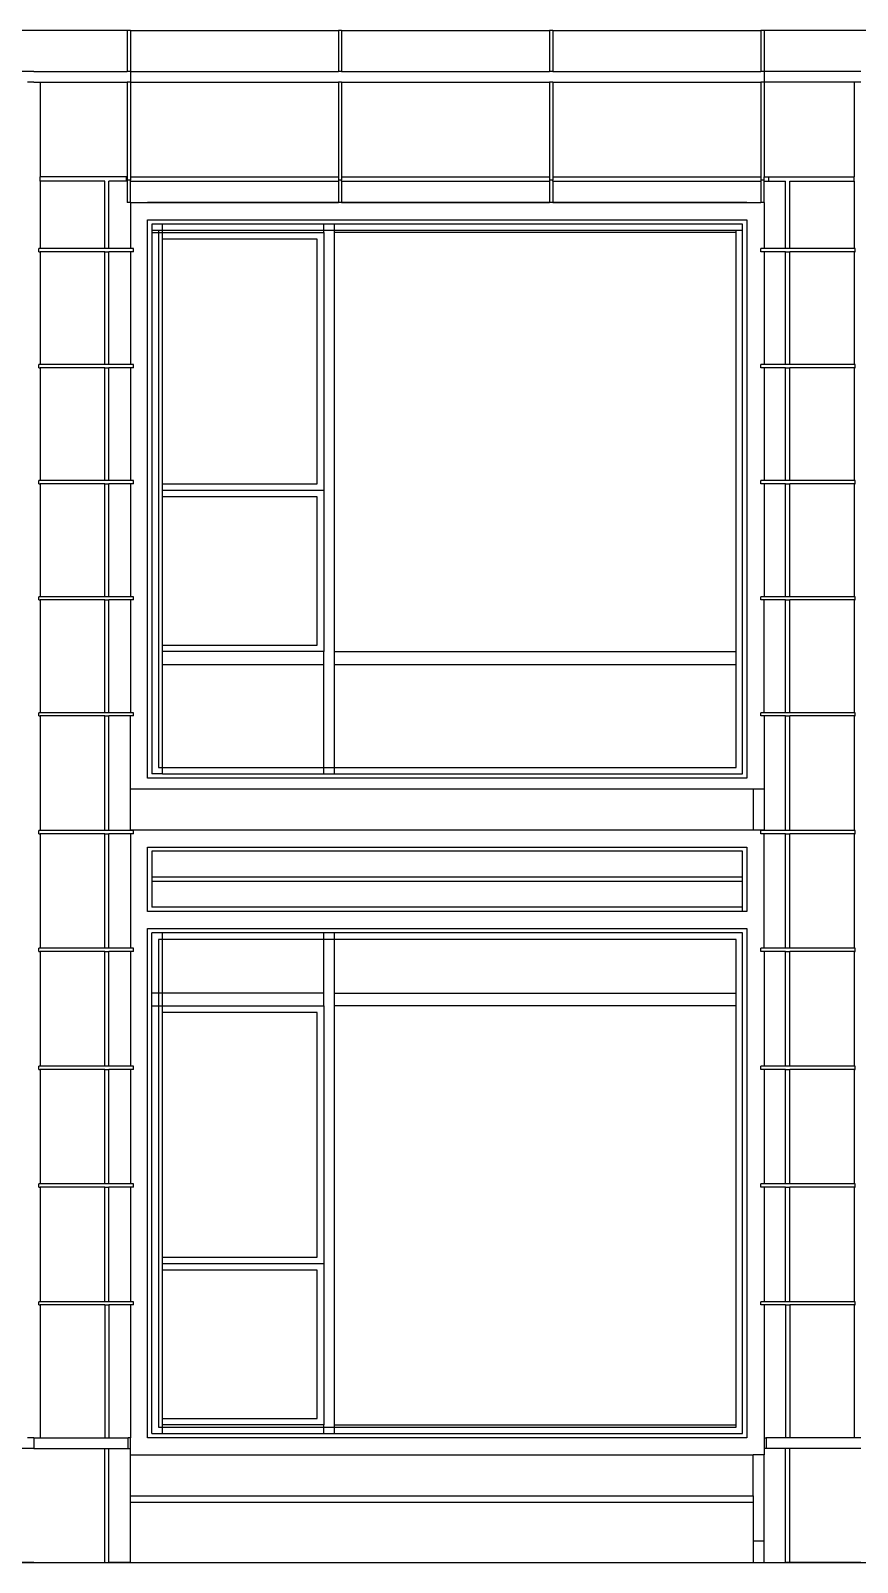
# Model space of a CAD drawing. Extents: x -311 to 61613, y 0 to 58400.
# Drawn here: x 13835 to 17684, y 0 to 7130 of the extents above; entities that cross this region are included whole.
import ezdxf

# ---------------------------------------------------------------- set-up
doc = ezdxf.new("R2010")
doc.units = 0
doc.header["$LTSCALE"] = 1000
doc.header["$MEASUREMENT"] = 0
doc.layers.add('AD-AREA-OUTL', color=31, linetype='Continuous')

msp = doc.modelspace()

# ---------------------------------------------------------------- linework, layer by layer
at = {"layer": 'AD-AREA-OUTL', "color": 252}
for p, q in [((14284.6, 7130.4), (13399.9, 7130.4)), ((14284.6, 7130.4), (14284.6, 6940.4)), ((14299.8, 7130.4), (14284.6, 7130.4)), ((14299.8, 7130.4), (15268.2, 7130.4)), ((14299.8, 7130.4), (14299.8, 6940.4)), ((15268.2, 7130.4), (15268.2, 6940.4)), ((15283, 7130.4), (15268.2, 7130.4)), ((15283, 7130.4), (16251.4, 7130.4)), ((15283, 7130.4), (15283, 6940.4)), ((16251.4, 7130.4), (16251.4, 6940.4)), ((16266.5, 7130.4), (16251.4, 7130.4)), ((16266.5, 7130.4), (17234.9, 7130.4)), ((16266.5, 7130.4), (16266.5, 6940.4)), ((17234.9, 7130.4), (17234.9, 6940.4)), ((17249.7, 7130.4), (17234.9, 7130.4)), ((18149.7, 7130.4), (17249.7, 7130.4)), ((17249.7, 7130.4), (17249.7, 6940.4)), ((13849.7, 6940.4), (13399.9, 6940.4)), ((13849.7, 6940.4), (14284.6, 6940.4)), ((14299.8, 6940.4), (14284.6, 6940.4)), ((14299.8, 6940.4), (15268.2, 6940.4)), ((14299.8, 6940.4), (14299.8, 6890.3)), ((15283, 6940.4), (15268.2, 6940.4)), ((15283, 6940.4), (16251.4, 6940.4)), ((16266.5, 6940.4), (16251.4, 6940.4)), ((16266.5, 6940.4), (17234.9, 6940.4)), ((17249.7, 6940.4), (17234.9, 6940.4)), ((17249.7, 6940.4), (17249.7, 6890.3)), ((17699.9, 6940.4), (17249.7, 6940.4)), ((13849.7, 6890.3), (13819.7, 6890.3)), ((13849.7, 6890.3), (13879.6, 6890.3)), ((13879.6, 6890.3), (14284.6, 6890.3)), ((13879.6, 6890.3), (13879.6, 6450.3)), ((14284.6, 6890.3), (14284.6, 6450.3)), ((14299.8, 6890.3), (14284.6, 6890.3)), ((14299.8, 6890.3), (14299.8, 6450.3)), ((14299.8, 6890.3), (15268.2, 6890.3)), ((15268.2, 6890.3), (15268.2, 6450.3)), ((15283, 6890.3), (15268.2, 6890.3)), ((15283, 6890.3), (15283, 6450.3)), ((15283, 6890.3), (16251.4, 6890.3)), ((16251.4, 6890.3), (16251.4, 6450.3)), ((16266.5, 6890.3), (16251.4, 6890.3)), ((16266.5, 6890.3), (16266.5, 6450.3)), ((16266.5, 6890.3), (17234.9, 6890.3)), ((17234.9, 6890.3), (17234.9, 6450.3)), ((17249.7, 6890.3), (17234.9, 6890.3)), ((17249.7, 6890.3), (17249.7, 6450.3)), ((17669.9, 6890.3), (17249.7, 6890.3)), ((17699.9, 6890.3), (17669.9, 6890.3)), ((17669.9, 6890.3), (17669.9, 6450.3)), ((14279.7, 6450.3), (13879.6, 6450.3)), ((13879.6, 6430.3), (13879.6, 6450.3)), ((14179.9, 6430.3), (13879.6, 6430.3)), ((13879.6, 6430.3), (13879.6, 6116)), ((14179.9, 6116), (14179.9, 6430.3)), ((14279.7, 6430.3), (14199.6, 6430.3)), ((14199.6, 6116), (14199.6, 6430.3)), ((14284.6, 6450.3), (14279.7, 6450.3)), ((14279.7, 6450.3), (14279.7, 6430.3)), ((14284.6, 6430.3), (14279.7, 6430.3)), ((14284.6, 6450.3), (14284.6, 6434.8)), ((14284.6, 6434.8), (14284.6, 6430.3)), ((14299.8, 6434.8), (14284.6, 6434.8)), ((14284.6, 6430.3), (14284.6, 6330.3)), ((14299.8, 6450.3), (14299.8, 6434.8)), ((14299.8, 6450.3), (15268.2, 6450.3)), ((14299.8, 6430.3), (14299.8, 6434.8)), ((14299.8, 6430.3), (15268.2, 6430.3)), ((14299.8, 6330.3), (14299.8, 6430.3)), ((15268.2, 6450.3), (15268.2, 6434.8)), ((15268.2, 6434.8), (15268.2, 6430.3)), ((15283, 6434.8), (15268.2, 6434.8)), ((15268.2, 6430.3), (15268.2, 6330.3)), ((15283, 6450.3), (15283, 6434.8)), ((15283, 6450.3), (16251.4, 6450.3)), ((15283, 6430.3), (15283, 6434.8)), ((15283, 6430.3), (15283, 6330.3)), ((15283, 6430.3), (16251.4, 6430.3)), ((16251.4, 6450.3), (16251.4, 6434.8)), ((16251.4, 6434.8), (16251.4, 6430.3)), ((16266.5, 6434.8), (16251.4, 6434.8)), ((16251.4, 6430.3), (16251.4, 6330.3)), ((16266.5, 6450.3), (16266.5, 6434.8)), ((16266.5, 6450.3), (17234.9, 6450.3)), ((16266.5, 6430.3), (16266.5, 6434.8)), ((16266.5, 6430.3), (16266.5, 6330.3)), ((16266.5, 6430.3), (17234.9, 6430.3)), ((17234.9, 6450.3), (17234.9, 6434.8)), ((17234.9, 6434.8), (17234.9, 6430.3)), ((17249.7, 6434.8), (17234.9, 6434.8)), ((17234.9, 6430.3), (17234.9, 6330.3)), ((17249.7, 6434.8), (17249.7, 6450.3)), ((17249.7, 6450.3), (17269.9, 6450.3)), ((17249.7, 6430.3), (17249.7, 6434.8)), ((17249.7, 6330.3), (17249.7, 6430.3)), ((17249.7, 6430.3), (17269.9, 6430.3)), ((17269.9, 6450.3), (17269.9, 6430.3)), ((17269.9, 6450.3), (17669.9, 6450.3)), ((17269.9, 6430.3), (17349.9, 6430.3)), ((17349.9, 6116), (17349.9, 6430.3)), ((17369.7, 6430.3), (17669.9, 6430.3)), ((17369.7, 6116), (17369.7, 6430.3)), ((17669.9, 6430.3), (17669.9, 6450.3)), ((17669.9, 6430.3), (17669.9, 6116)), ((14299.8, 6330.3), (14284.6, 6330.3)), ((14299.8, 6330.3), (14379.9, 6330.3)), ((14299.8, 6330.3), (14299.8, 6116)), ((14379.9, 6330), (14379.9, 6330.3)), ((14379.9, 6330.3), (14399.6, 6330.3)), ((14399.6, 6330), (14379.9, 6330)), ((14399.6, 6330), (14399.6, 6330.3)), ((14399.6, 6330.3), (14449.7, 6330.3)), ((14399.6, 6330), (14399.6, 6330.3)), ((14449.7, 6330), (14399.6, 6330)), ((14449.7, 6330), (14449.7, 6330.3)), ((14449.7, 6330.3), (15199.7, 6330.3)), ((15199.7, 6330), (14449.7, 6330)), ((15199.7, 6330.3), (15249.8, 6330.3)), ((15199.7, 6330), (15199.7, 6330.3)), ((15249.8, 6330), (15199.7, 6330)), ((15249.8, 6330.3), (15268.2, 6330.3)), ((15249.8, 6330), (15249.8, 6330.3)), ((17149.9, 6330), (15249.8, 6330)), ((15283, 6330.3), (15268.2, 6330.3)), ((15283, 6330.3), (16251.4, 6330.3)), ((16266.5, 6330.3), (16251.4, 6330.3)), ((16266.5, 6330.3), (17149.9, 6330.3)), ((17149.9, 6330.3), (17169.7, 6330.3)), ((17149.9, 6330), (17149.9, 6330.3)), ((17169.7, 6330), (17149.9, 6330)), ((17169.7, 6330.3), (17234.9, 6330.3)), ((17169.7, 6330.3), (17169.7, 6330)), ((17249.7, 6330.3), (17234.9, 6330.3)), ((17249.7, 6330.3), (17249.7, 6116)), ((14379.9, 6250), (17169.7, 6250)), ((14379.9, 3650), (14379.9, 6250)), ((14399.6, 6230), (14399.6, 6200)), ((14449.7, 6230), (14399.6, 6230)), ((14449.7, 6200), (14449.7, 6230)), ((15199.7, 6230), (14449.7, 6230)), ((15249.8, 6230), (15199.7, 6230)), ((15199.7, 6200), (15199.7, 6230)), ((15249.8, 6200), (15249.8, 6230)), ((17149.9, 6230), (15249.8, 6230)), ((17149.9, 6200), (17149.9, 6230)), ((17169.7, 6250), (17169.7, 3650)), ((14399.6, 6200), (14399.6, 6190)), ((14429.6, 6200), (14399.6, 6200)), ((14399.6, 6190), (14429.6, 6190)), ((14399.6, 6190), (14399.6, 3670)), ((14429.6, 6200), (14429.6, 6190)), ((14449.7, 6200), (14429.6, 6200)), ((14429.6, 6190), (14449.7, 6190)), ((14429.6, 6190), (14429.6, 3700)), ((14449.7, 6190), (14449.7, 6200)), ((15199.7, 6200), (14449.7, 6200)), ((14449.7, 6160), (14449.7, 6190)), ((14449.7, 6190), (15199.7, 6190)), ((14449.7, 5020), (14449.7, 6160)), ((15169.8, 6160), (14449.7, 6160)), ((15169.8, 5020), (15169.8, 6160)), ((15249.8, 6200), (15199.7, 6200)), ((15199.7, 6190), (15199.7, 6200)), ((15199.7, 6190), (15199.7, 4990)), ((15249.8, 6190), (15249.8, 6200)), ((17119.9, 6200), (15249.8, 6200)), ((15249.8, 4240), (15249.8, 6190)), ((17119.9, 6190), (15249.8, 6190)), ((17149.9, 6200), (17119.9, 6200)), ((17119.9, 6190), (17119.9, 6200)), ((17119.9, 4240), (17119.9, 6190)), ((17149.9, 3670), (17149.9, 6200)), ((13879.6, 6116), (13873.7, 6116)), ((13873.7, 6101), (13873.7, 6116)), ((13873.7, 6101), (13879.6, 6101)), ((14179.9, 6116), (13879.6, 6116)), ((14179.9, 6101), (13879.6, 6101)), ((13879.6, 6101), (13879.6, 5575.8)), ((14199.6, 6116), (14179.9, 6116)), ((14179.9, 5575.8), (14179.9, 6101)), ((14179.9, 6101), (14199.6, 6101)), ((14299.8, 6116), (14199.6, 6116)), ((14299.8, 6101), (14199.6, 6101)), ((14199.6, 5575.8), (14199.6, 6101)), ((14314.6, 6116), (14299.8, 6116)), ((14299.8, 6101), (14299.8, 5575.8)), ((14314.6, 6101), (14299.8, 6101)), ((14314.6, 6101), (14314.6, 6116)), ((17249.7, 6116), (17234.9, 6116)), ((17234.9, 6101), (17234.9, 6116)), ((17249.7, 6101), (17234.9, 6101)), ((17349.9, 6116), (17249.7, 6116)), ((17249.7, 6101), (17249.7, 5575.8)), ((17349.9, 6101), (17249.7, 6101)), ((17369.7, 6116), (17349.9, 6116)), ((17349.9, 5575.8), (17349.9, 6101)), ((17349.9, 6101), (17369.7, 6101)), ((17669.9, 6116), (17369.7, 6116)), ((17669.9, 6101), (17369.7, 6101)), ((17369.7, 5575.8), (17369.7, 6101)), ((17673.8, 6116), (17669.9, 6116)), ((17669.9, 6101), (17669.9, 5575.8)), ((17669.9, 6101), (17673.8, 6101)), ((17673.8, 6101), (17673.8, 6116)), ((13879.6, 5575.8), (13873.7, 5575.8)), ((13873.7, 5560.8), (13873.7, 5575.8)), ((14179.9, 5575.8), (13879.6, 5575.8)), ((14199.6, 5575.8), (14179.9, 5575.8)), ((14299.8, 5575.8), (14199.6, 5575.8)), ((14314.6, 5575.8), (14299.8, 5575.8)), ((14314.6, 5560.8), (14314.6, 5575.8)), ((17249.7, 5575.8), (17234.9, 5575.8)), ((17234.9, 5560.8), (17234.9, 5575.8)), ((17349.9, 5575.8), (17249.7, 5575.8)), ((17369.7, 5575.8), (17349.9, 5575.8)), ((17669.9, 5575.8), (17369.7, 5575.8)), ((17673.8, 5575.8), (17669.9, 5575.8)), ((17673.8, 5560.8), (17673.8, 5575.8)), ((13873.7, 5560.8), (13879.6, 5560.8)), ((14179.9, 5560.8), (13879.6, 5560.8)), ((13879.6, 5560.8), (13879.6, 5035.5)), ((14179.9, 5035.5), (14179.9, 5560.8)), ((14179.9, 5560.8), (14199.6, 5560.8)), ((14299.8, 5560.8), (14199.6, 5560.8)), ((14199.6, 5035.5), (14199.6, 5560.8)), ((14314.6, 5560.8), (14299.8, 5560.8)), ((14299.8, 5560.8), (14299.8, 5035.5)), ((17249.7, 5560.8), (17234.9, 5560.8)), ((17349.9, 5560.8), (17249.7, 5560.8)), ((17249.7, 5560.8), (17249.7, 5035.5)), ((17349.9, 5035.5), (17349.9, 5560.8)), ((17349.9, 5560.8), (17369.7, 5560.8)), ((17669.9, 5560.8), (17369.7, 5560.8)), ((17369.7, 5035.5), (17369.7, 5560.8)), ((17669.9, 5560.8), (17669.9, 5035.5)), ((17669.9, 5560.8), (17673.8, 5560.8)), ((13879.6, 5035.5), (13873.7, 5035.5)), ((13873.7, 5020.5), (13873.7, 5035.5)), ((13873.7, 5020.5), (13879.6, 5020.5)), ((14179.9, 5035.5), (13879.6, 5035.5)), ((14179.9, 5020.5), (13879.6, 5020.5)), ((13879.6, 5020.5), (13879.6, 4495.3)), ((14199.6, 5035.5), (14179.9, 5035.5)), ((14179.9, 4495.3), (14179.9, 5020.5)), ((14179.9, 5020.5), (14199.6, 5020.5)), ((14299.8, 5035.5), (14199.6, 5035.5)), ((14299.8, 5020.5), (14199.6, 5020.5)), ((14199.6, 4495.3), (14199.6, 5020.5)), ((14314.6, 5035.5), (14299.8, 5035.5)), ((14314.6, 5020.5), (14299.8, 5020.5)), ((14299.8, 5020.5), (14299.8, 4495.3)), ((14314.6, 5020.5), (14314.6, 5035.5)), ((14449.7, 4990), (14449.7, 5020)), ((14449.7, 5020), (15169.8, 5020)), ((17249.7, 5035.5), (17234.9, 5035.5)), ((17234.9, 5020.5), (17234.9, 5035.5)), ((17249.7, 5020.5), (17234.9, 5020.5)), ((17349.9, 5035.5), (17249.7, 5035.5)), ((17349.9, 5020.5), (17249.7, 5020.5)), ((17249.7, 5020.5), (17249.7, 4495.3)), ((17369.7, 5035.5), (17349.9, 5035.5)), ((17349.9, 4495.3), (17349.9, 5020.5)), ((17349.9, 5020.5), (17369.7, 5020.5)), ((17669.9, 5035.5), (17369.7, 5035.5)), ((17669.9, 5020.5), (17369.7, 5020.5)), ((17369.7, 4495.3), (17369.7, 5020.5)), ((17673.8, 5035.5), (17669.9, 5035.5)), ((17669.9, 5020.5), (17669.9, 4495.3)), ((17669.9, 5020.5), (17673.8, 5020.5)), ((17673.8, 5020.5), (17673.8, 5035.5)), ((14449.7, 4960), (14449.7, 4990)), ((15199.7, 4990), (14449.7, 4990)), ((14449.7, 4270), (14449.7, 4960)), ((15169.8, 4960), (14449.7, 4960)), ((15169.8, 4270), (15169.8, 4960)), ((15199.7, 4990), (15199.7, 4240)), ((13879.6, 4495.3), (13873.7, 4495.3)), ((13873.7, 4480.3), (13873.7, 4495.3)), ((14179.9, 4495.3), (13879.6, 4495.3)), ((14199.6, 4495.3), (14179.9, 4495.3)), ((14299.8, 4495.3), (14199.6, 4495.3)), ((14314.6, 4495.3), (14299.8, 4495.3)), ((14314.6, 4480.3), (14314.6, 4495.3)), ((17249.7, 4495.3), (17234.9, 4495.3)), ((17234.9, 4480.3), (17234.9, 4495.3)), ((17349.9, 4495.3), (17249.7, 4495.3)), ((17369.7, 4495.3), (17349.9, 4495.3)), ((17669.9, 4495.3), (17369.7, 4495.3)), ((17673.8, 4495.3), (17669.9, 4495.3)), ((17673.8, 4480.3), (17673.8, 4495.3)), ((13873.7, 4480.3), (13879.6, 4480.3)), ((14179.9, 4480.3), (13879.6, 4480.3)), ((13879.6, 4480.3), (13879.6, 3955)), ((14179.9, 3955), (14179.9, 4480.3)), ((14179.9, 4480.3), (14199.6, 4480.3)), ((14299.8, 4480.3), (14199.6, 4480.3)), ((14199.6, 3955), (14199.6, 4480.3)), ((14314.6, 4480.3), (14299.8, 4480.3)), ((14299.8, 4480.3), (14299.8, 3955)), ((17249.7, 4480.3), (17234.9, 4480.3)), ((17249.7, 3955), (17249.7, 4480.3)), ((17349.9, 4480.3), (17249.7, 4480.3)), ((17349.9, 3955), (17349.9, 4480.3)), ((17349.9, 4480.3), (17369.7, 4480.3)), ((17669.9, 4480.3), (17369.7, 4480.3)), ((17369.7, 3955), (17369.7, 4480.3)), ((17669.9, 4480.3), (17669.9, 3955)), ((17669.9, 4480.3), (17673.8, 4480.3)), ((14449.7, 4240), (14449.7, 4270)), ((14449.7, 4270), (15169.8, 4270)), ((14449.7, 4180), (14449.7, 4240)), ((15199.7, 4240), (14449.7, 4240)), ((15199.7, 4180), (15199.7, 4240)), ((15249.8, 4180), (15249.8, 4240)), ((15249.8, 4240), (17119.9, 4240)), ((17119.9, 4180), (17119.9, 4240)), ((14449.7, 3700), (14449.7, 4180)), ((14449.7, 4180), (15199.7, 4180)), ((15199.7, 3700), (15199.7, 4180)), ((15249.8, 3700), (15249.8, 4180)), ((15249.8, 4180), (17119.9, 4180)), ((17119.9, 3700), (17119.9, 4180)), ((13879.6, 3955), (13873.7, 3955)), ((13873.7, 3940), (13873.7, 3955)), ((13873.7, 3940), (13879.6, 3940)), ((14179.9, 3955), (13879.6, 3955)), ((14179.9, 3940), (13879.6, 3940)), ((13879.6, 3940), (13879.6, 3406.7)), ((14199.6, 3955), (14179.9, 3955)), ((14179.9, 3406.7), (14179.9, 3940)), ((14179.9, 3940), (14199.6, 3940)), ((14299.8, 3955), (14199.6, 3955)), ((14299.8, 3940), (14199.6, 3940)), ((14199.6, 3406.7), (14199.6, 3940)), ((14314.6, 3955), (14299.8, 3955)), ((14314.6, 3940), (14299.8, 3940)), ((14299.8, 3600), (14299.8, 3940)), ((14314.6, 3940), (14314.6, 3955)), ((17249.7, 3955), (17234.9, 3955)), ((17234.9, 3940), (17234.9, 3955)), ((17249.7, 3940), (17234.9, 3940)), ((17349.9, 3955), (17249.7, 3955)), ((17249.7, 3940), (17249.7, 3600)), ((17349.9, 3940), (17249.7, 3940)), ((17369.7, 3955), (17349.9, 3955)), ((17349.9, 3406.7), (17349.9, 3940)), ((17349.9, 3940), (17369.7, 3940)), ((17669.9, 3955), (17369.7, 3955)), ((17669.9, 3940), (17369.7, 3940)), ((17369.7, 3406.7), (17369.7, 3940)), ((17673.8, 3955), (17669.9, 3955)), ((17669.9, 3940), (17669.9, 3406.7)), ((17669.9, 3940), (17673.8, 3940)), ((17673.8, 3940), (17673.8, 3955)), ((17169.7, 3650), (14379.9, 3650)), ((14449.7, 3670), (14399.6, 3670)), ((14429.6, 3700), (14449.7, 3700)), ((14449.7, 3670), (14449.7, 3700)), ((14449.7, 3700), (15199.7, 3700)), ((14449.7, 3670), (15199.7, 3670)), ((15199.7, 3700), (15249.8, 3700)), ((15199.7, 3670), (15199.7, 3700)), ((15199.7, 3670), (15249.8, 3670)), ((15249.8, 3700), (17119.9, 3700)), ((15249.8, 3670), (15249.8, 3700)), ((15249.8, 3670), (17149.9, 3670)), ((17199.6, 3600), (14299.8, 3600)), ((14299.8, 3410), (14299.8, 3600)), ((17199.6, 3600), (17199.6, 3410)), ((17249.7, 3600), (17199.6, 3600)), ((17249.7, 3600), (17249.7, 3410)), ((13879.6, 3406.7), (13873.7, 3406.7)), ((13873.7, 3391.7), (13873.7, 3406.7)), ((13873.7, 3391.7), (13879.6, 3391.7)), ((14179.9, 3406.7), (13879.6, 3406.7)), ((14179.9, 3391.7), (13879.6, 3391.7)), ((13879.6, 3391.7), (13879.6, 2858.4)), ((14199.6, 3406.7), (14179.9, 3406.7)), ((14179.9, 2858.4), (14179.9, 3391.7)), ((14179.9, 3391.7), (14199.6, 3391.7)), ((14299.8, 3406.7), (14199.6, 3406.7)), ((14299.8, 3391.7), (14199.6, 3391.7)), ((14199.6, 2858.4), (14199.6, 3391.7)), ((14299.8, 3410), (17199.6, 3410)), ((14299.8, 3406.7), (14299.8, 3410)), ((14314.6, 3406.7), (14299.8, 3406.7)), ((14314.6, 3391.7), (14299.8, 3391.7)), ((14299.8, 3391.7), (14299.8, 2858.4)), ((14314.6, 3391.7), (14314.6, 3406.7)), ((17199.6, 3410), (17249.7, 3410)), ((17249.7, 3406.7), (17234.9, 3406.7)), ((17234.9, 3391.7), (17234.9, 3406.7)), ((17249.7, 3391.7), (17234.9, 3391.7)), ((17249.7, 3406.7), (17249.7, 3410)), ((17349.9, 3406.7), (17249.7, 3406.7)), ((17249.7, 2858.4), (17249.7, 3391.7)), ((17349.9, 3391.7), (17249.7, 3391.7)), ((17369.7, 3406.7), (17349.9, 3406.7)), ((17349.9, 2858.4), (17349.9, 3391.7)), ((17349.9, 3391.7), (17369.7, 3391.7)), ((17669.9, 3406.7), (17369.7, 3406.7)), ((17669.9, 3391.7), (17369.7, 3391.7)), ((17369.7, 2858.4), (17369.7, 3391.7)), ((17673.8, 3406.7), (17669.9, 3406.7)), ((17669.9, 3391.7), (17669.9, 2858.4)), ((17669.9, 3391.7), (17673.8, 3391.7)), ((17673.8, 3391.7), (17673.8, 3406.7)), ((14379.9, 3030), (14379.9, 3330)), ((14379.9, 3330), (17169.7, 3330)), ((14399.6, 3310), (14399.6, 3190)), ((17149.9, 3310), (14399.6, 3310)), ((17149.9, 3190), (17149.9, 3310)), ((17169.7, 3330), (17169.7, 3030)), ((14399.6, 3190), (14399.6, 3170)), ((17149.9, 3190), (14399.6, 3190)), ((14399.6, 3170), (14399.6, 3050)), ((17149.9, 3170), (14399.6, 3170)), ((17149.9, 3170), (17149.9, 3190)), ((17149.9, 3050), (17149.9, 3170)), ((17149.9, 3030), (14379.9, 3030)), ((17149.9, 3050), (14399.6, 3050)), ((17149.9, 3030), (17149.9, 3050)), ((17169.7, 3030), (17149.9, 3030)), ((14379.9, 2950), (17169.7, 2950)), ((14379.9, 580), (14379.9, 2950)), ((14449.7, 2930), (14399.6, 2930)), ((14399.6, 2650), (14399.6, 2930)), ((14449.7, 2900), (14449.7, 2930)), ((15199.7, 2930), (14449.7, 2930)), ((15199.7, 2900), (15199.7, 2930)), ((15249.8, 2930), (15199.7, 2930)), ((17149.9, 2930), (15249.8, 2930)), ((15249.8, 2900), (15249.8, 2930)), ((17149.9, 600), (17149.9, 2930)), ((17169.7, 2950), (17169.7, 580)), ((13879.6, 2858.4), (13873.7, 2858.4)), ((13873.7, 2843.4), (13873.7, 2858.4)), ((14179.9, 2858.4), (13879.6, 2858.4)), ((14199.6, 2858.4), (14179.9, 2858.4)), ((14299.8, 2858.4), (14199.6, 2858.4)), ((14314.6, 2858.4), (14299.8, 2858.4)), ((14314.6, 2843.4), (14314.6, 2858.4)), ((14429.6, 2900), (14429.6, 2650)), ((14449.7, 2900), (14429.6, 2900)), ((14449.7, 2650), (14449.7, 2900)), ((15199.7, 2900), (14449.7, 2900)), ((15199.7, 2650), (15199.7, 2900)), ((15249.8, 2900), (15199.7, 2900)), ((15249.8, 2650), (15249.8, 2900)), ((17119.9, 2900), (15249.8, 2900)), ((17119.9, 2650), (17119.9, 2900)), ((17249.7, 2858.4), (17234.9, 2858.4)), ((17234.9, 2843.4), (17234.9, 2858.4)), ((17349.9, 2858.4), (17249.7, 2858.4)), ((17369.7, 2858.4), (17349.9, 2858.4)), ((17669.9, 2858.4), (17369.7, 2858.4)), ((17673.8, 2858.4), (17669.9, 2858.4)), ((17673.8, 2843.4), (17673.8, 2858.4)), ((13873.7, 2843.4), (13879.6, 2843.4)), ((14179.9, 2843.4), (13879.6, 2843.4)), ((13879.6, 2843.4), (13879.6, 2310)), ((14179.9, 2310), (14179.9, 2843.4)), ((14179.9, 2843.4), (14199.6, 2843.4)), ((14299.8, 2843.4), (14199.6, 2843.4)), ((14199.6, 2310), (14199.6, 2843.4)), ((14314.6, 2843.4), (14299.8, 2843.4)), ((14299.8, 2843.4), (14299.8, 2310)), ((17249.7, 2843.4), (17234.9, 2843.4)), ((17349.9, 2843.4), (17249.7, 2843.4)), ((17249.7, 2843.4), (17249.7, 2310)), ((17349.9, 2310), (17349.9, 2843.4)), ((17349.9, 2843.4), (17369.7, 2843.4)), ((17669.9, 2843.4), (17369.7, 2843.4)), ((17369.7, 2310), (17369.7, 2843.4)), ((17669.9, 2843.4), (17669.9, 2310)), ((17669.9, 2843.4), (17673.8, 2843.4)), ((14399.6, 2590), (14399.6, 2650)), ((14429.6, 2650), (14399.6, 2650)), ((14449.7, 2650), (14429.6, 2650)), ((14429.6, 2650), (14429.6, 2590)), ((14449.7, 2590), (14449.7, 2650)), ((15199.7, 2650), (14449.7, 2650)), ((15199.7, 2590), (15199.7, 2650)), ((15249.8, 2590), (15249.8, 2650)), ((15249.8, 2650), (17119.9, 2650)), ((17119.9, 2590), (17119.9, 2650)), ((14399.6, 600), (14399.6, 2590)), ((14399.6, 2590), (14429.6, 2590)), ((14429.6, 2590), (14449.7, 2590)), ((14429.6, 2590), (14429.6, 630)), ((14449.7, 2560), (14449.7, 2590)), ((14449.7, 2590), (15199.7, 2590)), ((15199.7, 2590), (15199.7, 1390)), ((15249.8, 640), (15249.8, 2590)), ((17119.9, 2590), (15249.8, 2590)), ((17119.9, 640), (17119.9, 2590)), ((14449.7, 1420), (14449.7, 2560)), ((15169.8, 2560), (14449.7, 2560)), ((15169.8, 1420), (15169.8, 2560)), ((13879.6, 2310), (13873.7, 2310)), ((13873.7, 2295), (13873.7, 2310)), ((13873.7, 2295), (13879.6, 2295)), ((14179.9, 2310), (13879.6, 2310)), ((14179.9, 2295), (13879.6, 2295)), ((13879.6, 2295), (13879.6, 1761.7)), ((14199.6, 2310), (14179.9, 2310)), ((14179.9, 1761.7), (14179.9, 2295)), ((14179.9, 2295), (14199.6, 2295)), ((14299.8, 2310), (14199.6, 2310)), ((14299.8, 2295), (14199.6, 2295)), ((14199.6, 1761.7), (14199.6, 2295)), ((14314.6, 2310), (14299.8, 2310)), ((14314.6, 2295), (14299.8, 2295)), ((14299.8, 2295), (14299.8, 1761.7)), ((14314.6, 2295), (14314.6, 2310)), ((17249.7, 2310), (17234.9, 2310)), ((17234.9, 2295), (17234.9, 2310)), ((17249.7, 2295), (17234.9, 2295)), ((17349.9, 2310), (17249.7, 2310)), ((17349.9, 2295), (17249.7, 2295)), ((17249.7, 2295), (17249.7, 1761.7)), ((17369.7, 2310), (17349.9, 2310)), ((17349.9, 1761.7), (17349.9, 2295)), ((17349.9, 2295), (17369.7, 2295)), ((17669.9, 2310), (17369.7, 2310)), ((17669.9, 2295), (17369.7, 2295)), ((17369.7, 1761.7), (17369.7, 2295)), ((17673.8, 2310), (17669.9, 2310)), ((17669.9, 2295), (17669.9, 1761.7)), ((17669.9, 2295), (17673.8, 2295)), ((17673.8, 2295), (17673.8, 2310)), ((13879.6, 1761.7), (13873.7, 1761.7)), ((13873.7, 1746.7), (13873.7, 1761.7)), ((13873.7, 1746.7), (13879.6, 1746.7)), ((14179.9, 1761.7), (13879.6, 1761.7)), ((14179.9, 1746.7), (13879.6, 1746.7)), ((13879.6, 1746.7), (13879.6, 1213.3)), ((14199.6, 1761.7), (14179.9, 1761.7)), ((14179.9, 1213.3), (14179.9, 1746.7)), ((14179.9, 1746.7), (14199.6, 1746.7)), ((14299.8, 1761.7), (14199.6, 1761.7)), ((14299.8, 1746.7), (14199.6, 1746.7)), ((14199.6, 1213.3), (14199.6, 1746.7)), ((14314.6, 1761.7), (14299.8, 1761.7)), ((14314.6, 1746.7), (14299.8, 1746.7)), ((14299.8, 1746.7), (14299.8, 1213.3)), ((14314.6, 1746.7), (14314.6, 1761.7)), ((17249.7, 1761.7), (17234.9, 1761.7)), ((17234.9, 1746.7), (17234.9, 1761.7)), ((17249.7, 1746.7), (17234.9, 1746.7)), ((17349.9, 1761.7), (17249.7, 1761.7)), ((17349.9, 1746.7), (17249.7, 1746.7)), ((17249.7, 1746.7), (17249.7, 1213.3)), ((17369.7, 1761.7), (17349.9, 1761.7)), ((17349.9, 1213.3), (17349.9, 1746.7)), ((17349.9, 1746.7), (17369.7, 1746.7)), ((17669.9, 1761.7), (17369.7, 1761.7)), ((17669.9, 1746.7), (17369.7, 1746.7)), ((17369.7, 1213.3), (17369.7, 1746.7)), ((17673.8, 1761.7), (17669.9, 1761.7)), ((17669.9, 1746.7), (17669.9, 1213.3)), ((17669.9, 1746.7), (17673.8, 1746.7)), ((17673.8, 1746.7), (17673.8, 1761.7)), ((14449.7, 1390), (14449.7, 1420)), ((14449.7, 1420), (15169.8, 1420)), ((14449.7, 1360), (14449.7, 1390)), ((15199.7, 1390), (14449.7, 1390)), ((14449.7, 670), (14449.7, 1360)), ((15169.8, 1360), (14449.7, 1360)), ((15169.8, 670), (15169.8, 1360)), ((15199.7, 1390), (15199.7, 640)), ((13879.6, 1213.3), (13873.7, 1213.3)), ((13873.7, 1198.4), (13873.7, 1213.3)), ((14179.9, 1213.3), (13879.6, 1213.3)), ((14199.6, 1213.3), (14179.9, 1213.3)), ((14299.8, 1213.3), (14199.6, 1213.3)), ((14314.6, 1213.3), (14299.8, 1213.3)), ((14314.6, 1198.4), (14314.6, 1213.3)), ((17249.7, 1213.3), (17234.9, 1213.3)), ((17234.9, 1198.4), (17234.9, 1213.3)), ((17349.9, 1213.3), (17249.7, 1213.3)), ((17369.7, 1213.3), (17349.9, 1213.3)), ((17669.9, 1213.3), (17369.7, 1213.3)), ((17673.8, 1213.3), (17669.9, 1213.3)), ((17673.8, 1198.4), (17673.8, 1213.3)), ((13873.7, 1198.4), (13879.6, 1198.4)), ((14179.9, 1198.4), (13879.6, 1198.4)), ((13879.6, 1198.4), (13879.6, 580)), ((14179.9, 1198.4), (14179.9, 580)), ((14179.9, 1198.4), (14199.6, 1198.4)), ((14199.6, 1198.4), (14199.6, 580)), ((14299.8, 1198.4), (14199.6, 1198.4)), ((14314.6, 1198.4), (14299.8, 1198.4)), ((14299.8, 1198.4), (14299.8, 580)), ((17249.7, 1198.4), (17234.9, 1198.4)), ((17349.9, 1198.4), (17249.7, 1198.4)), ((17249.7, 1198.4), (17249.7, 580)), ((17349.9, 1198.4), (17349.9, 580)), ((17349.9, 1198.4), (17369.7, 1198.4)), ((17369.7, 1198.4), (17369.7, 580)), ((17669.9, 1198.4), (17369.7, 1198.4)), ((17669.9, 1198.4), (17669.9, 580)), ((17669.9, 1198.4), (17673.8, 1198.4)), ((14449.7, 640), (14449.7, 670)), ((14449.7, 670), (15169.8, 670)), ((13849.7, 580), (13819.7, 580)), ((13849.7, 580), (13879.6, 580)), ((13849.7, 580), (13849.7, 530)), ((13879.6, 580), (14179.9, 580)), ((14179.9, 580), (14199.6, 580)), ((14199.6, 580), (14289.9, 580)), ((14299.8, 580), (14289.9, 580)), ((14289.9, 530), (14289.9, 580)), ((14299.8, 530), (14299.8, 580)), ((17169.7, 580), (14379.9, 580)), ((14399.6, 600), (14449.7, 600)), ((14429.6, 630), (14449.7, 630)), ((14449.7, 630), (14449.7, 640)), ((15199.7, 640), (14449.7, 640)), ((14449.7, 630), (15199.7, 630)), ((14449.7, 600), (14449.7, 630)), ((14449.7, 600), (15199.7, 600)), ((15199.7, 630), (15199.7, 640)), ((15199.7, 630), (15249.8, 630)), ((15199.7, 600), (15199.7, 630)), ((15199.7, 600), (15249.8, 600)), ((15249.8, 630), (15249.8, 640)), ((15249.8, 640), (17119.9, 640)), ((15249.8, 600), (15249.8, 630)), ((15249.8, 630), (17119.9, 630)), ((15249.8, 600), (17149.9, 600)), ((17119.9, 630), (17119.9, 640)), ((17249.7, 580), (17249.7, 530)), ((17249.7, 580), (17259.6, 580)), ((17349.9, 580), (17259.6, 580)), ((17259.6, 580), (17259.6, 530)), ((17369.7, 580), (17349.9, 580)), ((17669.9, 580), (17369.7, 580)), ((17699.9, 580), (17669.9, 580)), ((13849.7, 530), (13519.8, 530)), ((13849.7, 530), (14179.9, 530)), ((14179.9, 530), (14199.6, 530)), ((14179.9, 0), (14179.9, 530)), ((14199.6, 530), (14289.9, 530)), ((14199.6, 0), (14199.6, 530)), ((14289.9, 530), (14299.8, 530)), ((14299.8, 500), (14299.8, 530)), ((14299.8, 500), (17199.6, 500)), ((14299.8, 310), (14299.8, 500)), ((17199.6, 310), (17199.6, 500)), ((17249.7, 500), (17199.6, 500)), ((17249.7, 530), (17249.7, 500)), ((17259.6, 530), (17249.7, 530)), ((17249.7, 100), (17249.7, 500)), ((17349.9, 530), (17259.6, 530)), ((17369.7, 530), (17349.9, 530)), ((17349.9, 0), (17349.9, 530)), ((17699.9, 530), (17369.7, 530)), ((17369.7, 0), (17369.7, 530)), ((14299.8, 280), (14299.8, 310)), ((14299.8, 310), (17199.6, 310)), ((17199.6, 310), (17199.6, 280)), ((14299.8, 0), (14299.8, 280)), ((14299.8, 280), (17199.6, 280)), ((17199.6, 280), (17199.6, 100)), ((17199.6, 100), (17199.6, 0)), ((17199.6, 100), (17249.7, 100)), ((17249.7, 0), (17249.7, 100)), ((13849.7, 0), (13549.8, 0)), ((13844.7, 0), (13849.7, 0)), ((13849.7, 0), (13949.9, 0)), ((13849.7, 0), (13849.7, 0)), ((13949.9, 0), (14179.9, 0)), ((13949.9, 0), (13949.9, 0)), ((14179.9, 0), (14199.6, 0)), ((14299.8, 0), (14199.6, 0)), ((14299.8, 0), (14299.8, 0)), ((17199.6, 0), (17199.6, 0)), ((17199.6, 0), (17249.7, 0)), ((17249.7, 0), (17349.9, 0)), ((17369.7, 0), (17349.9, 0)), ((17450.1, 0), (17369.7, 0)), ((17499.9, 0), (17450.1, 0)), ((17450.1, 0), (17450.1, 0)), ((17699.9, 0), (17499.9, 0)), ((17499.9, 0), (17499.9, 0)), ((13549.8, 0), (13849.7, 0)), ((13849.7, 0), (13949.9, 0)), ((13949.9, 0), (14299.8, 0)), ((14299.8, 0), (17199.6, 0)), ((17199.6, 0), (17450.1, 0)), ((17450.1, 0), (17499.9, 0)), ((17499.9, 0), (18149.7, 0))]:
    msp.add_line(p, q, dxfattribs=at)

doc.saveas('drawing.dxf')
